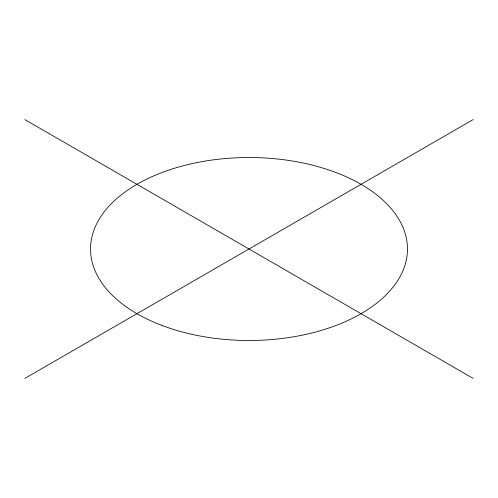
<?xml version="1.0" encoding="UTF-8"?>
<svg xmlns="http://www.w3.org/2000/svg" width="498" height="498" viewBox="0 0 498 498"><rect width="100%" height="100%" fill="white"/><g stroke="black" fill="none" stroke-linecap="round" stroke-linejoin="round"><path stroke-width="0.75" d="M24.9 378.38L473.1 119.62M24.9 119.62L473.1 378.38M162.373 325.605A158.464 91.489 0 0 0 407.227 254.011A158.464 91.489 0 0 0 177.406 167.384A158.464 91.489 0 0 0 162.373 325.605"/></g></svg>
